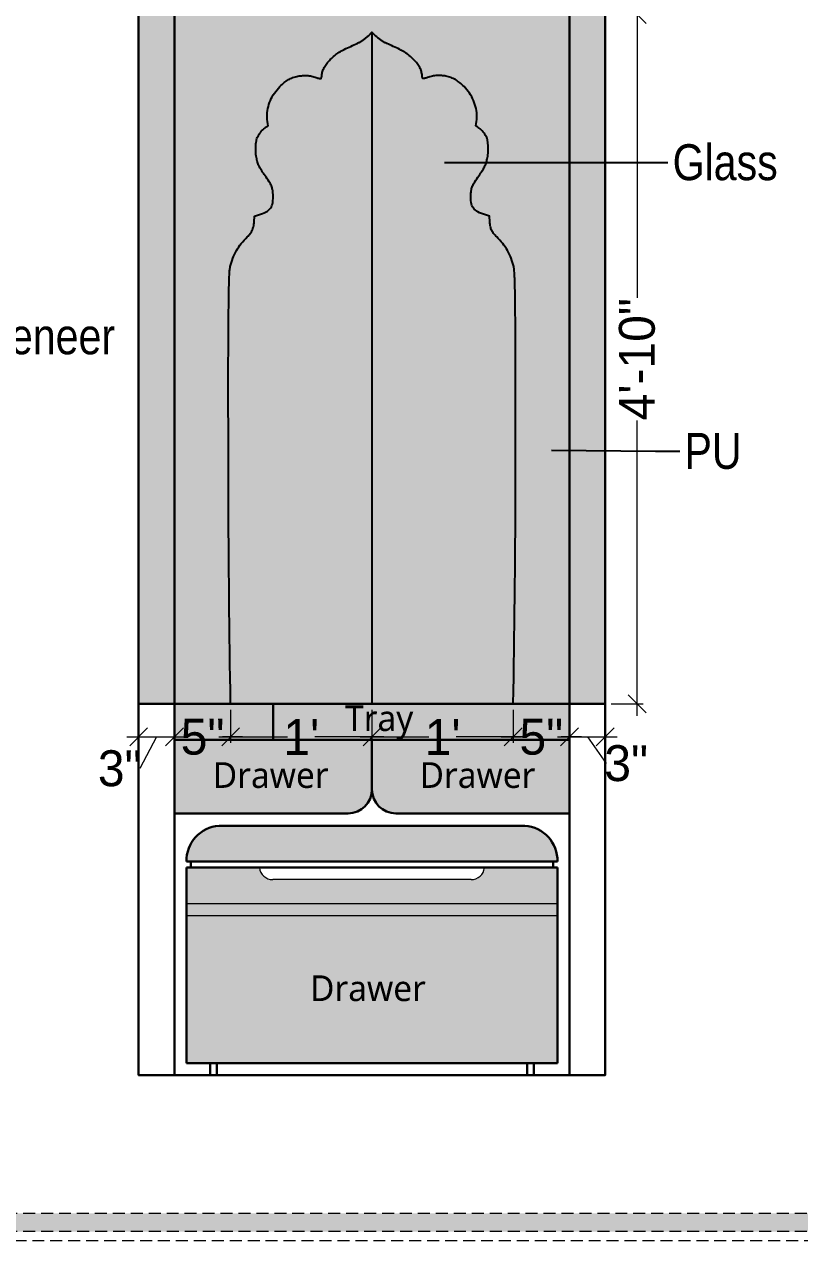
# Model space of a CAD drawing. Header units: millimetres. Extents: x 56222 to 3066687, y -650199 to -121287.
# Drawn here: x 141907.4 to 141972.2, y -185360.4 to -185258.8 of the extents above; entities that cross this region are included whole.
import ezdxf
from ezdxf import colors
from ezdxf.entities.mleader import LeaderData, LeaderLine
from ezdxf.math import Vec2, Vec3

# ---------------------------------------------------------------- set-up
doc = ezdxf.new("R2010")
doc.units = ezdxf.units.MM
doc.header["$MEASUREMENT"] = 0
doc.header["$PDMODE"] = 35
doc.linetypes.add('DASHED', pattern=[0.75, 0.5, -0.25])
doc.linetypes.add('DASHEDX2', pattern=[1.5, 1, -0.5])
doc.layers.get('Defpoints').update_dxf_attribs({"color": 220})
for name, color, linetype, lineweight in [('$TD_AUDIT_GENERATED_(A0BDF17)', 32, 'Continuous', 30), ('Dimension', 10, 'DASHEDX2', 20), ('FURNITURE', 32, 'Continuous', 9), ('furniture dimensions', 1, 'DASHED', 0), ('Text', 7, 'Continuous', 15), ('wall', 7, 'Continuous', 30)]:
    doc.layers.add(name, color=color, linetype=linetype, lineweight=lineweight)
doc.layers.add('AR HATCH-7', color=7, linetype='Continuous')
doc.styles.add('century g', font='GOTHIC.TTF')
doc.styles.get("Standard").update_dxf_attribs({"font": 'arial.ttf', "height": 6})
doc.styles.add('style4', font='ARIALN.TTF')
doc.dimstyles.new('Archana', dxfattribs={"dimtxt": 2, "dimasz": 0.75, "dimexe": 0.5, "dimexo": 0.5, "dimgap": 0, "dimtad": 0, "dimzin": 0, "dimdsep": 46, "dimlunit": 4, "dimtxsty": 'century g', "dimblk": 'OBLIQUE', "dimcen": 0, "dimdle": 1, "dimclrd": 256, "dimclre": 256, "dimclrt": 256, "dimadec": 0, "dimazin": 0, "dimtfac": 1, "dimtofl": 0, "dimtmove": 1, "dimatfit": 3, "dimfxl": 1, "dimfxlon": 1, "dimtolj": 1, "dimtzin": 0, "dimlwd": -1, "dimlwe": -1, "dimarcsym": 0})

# ---------------------------------------------------------------- blocks, each defined once
blk = doc.blocks.new('_Oblique')
at = {"layer": 'wall', "color": 0, "lineweight": -2}
blk.add_line((-0.5, -0.5), (0.5, 0.5), dxfattribs=at)
blk = doc.blocks.new('*D534')
at = {"layer": 'Defpoints', "color": 0, "linetype": 'Continuous', "lineweight": 30, "transparency": 16777216}
for p in [(141955.9268064746, -185257.9961323263), (141958.5854674953, -185257.9961323263), (141955.9268064746, -185315.5925046367)]:
    blk.add_point(p, dxfattribs=at)
at = {"layer": 'furniture dimensions', "color": 5, "linetype": 'Continuous', "transparency": 16777216}
for p, q in [((141958.5854674953, -185256.9961323263), (141958.5854674953, -185281.6722926487)), ((141956.4268064746, -185257.9961323263), (141959.0854674953, -185257.9961323263)), ((141958.5854674953, -185316.5925046367), (141958.5854674953, -185291.9163443143))]:
    blk.add_line(p, q, dxfattribs=at)
at = {"layer": 'furniture dimensions', "color": 5, "linetype": 'ByBlock', "transparency": 16777216}
blk.add_line((141956.4268064746, -185315.5925046367), (141959.0854674953, -185315.5925046367), dxfattribs=at)
at = {"layer": 'furniture dimensions', "color": 5, "linetype": 'Continuous', "transparency": 16777216, "xscale": 1.5, "yscale": 1.5, "zscale": 1.5}
for p, rotation in [((141958.5854674953, -185257.9961323263), 90), ((141958.5854674953, -185315.5925046367), 270)]:
    blk.add_blockref('_Oblique', p, dxfattribs=dict(at, rotation=rotation))
at = {"layer": 'furniture dimensions', "linetype": 'Continuous', "lineweight": 0, "transparency": 16777216, "insert": (141958.5854674953, -185286.7943184815), "char_height": 3, "attachment_point": 5, "rotation": 90, "style": 'century g'}
blk.add_mtext('\\A1;4\'-10"', dxfattribs=at)
blk = doc.blocks.new('*D535')
at = {"layer": 'Defpoints', "color": 0, "linetype": 'Continuous', "lineweight": 30, "transparency": 16777216}
for p in [(141916.9255403842, -185315.5925046366), (141919.9255403842, -185315.5925046366), (141919.9255403842, -185318.3543607348)]:
    blk.add_point(p, dxfattribs=at)
at = {"layer": 'furniture dimensions', "color": 5, "linetype": 'ByBlock', "transparency": 16777216}
blk.add_line((141916.9255403842, -185316.0925046366), (141916.9255403842, -185318.8543607348), dxfattribs=at)
at = {"layer": 'furniture dimensions', "color": 5, "linetype": 'Continuous', "transparency": 16777216}
for p, q in [((141919.9255403842, -185316.0925046366), (141919.9255403842, -185318.8543607348)), ((141915.9255403842, -185318.3543607348), (141920.9255403842, -185318.3543607348)), ((141918.4255403842, -185318.3543607348), (141917.0228194714, -185320.9896501465))]:
    blk.add_line(p, q, dxfattribs=at)
at = {"layer": 'furniture dimensions', "color": 5, "linetype": 'Continuous', "transparency": 16777216, "xscale": 1.5, "yscale": 1.5, "zscale": 1.5, "rotation": 180}
blk.add_blockref('_Oblique', (141916.9255403842, -185318.3543607348), dxfattribs=at)
at = {"layer": 'furniture dimensions', "color": 5, "linetype": 'Continuous', "transparency": 16777216, "xscale": 1.5, "yscale": 1.5, "zscale": 1.5}
blk.add_blockref('_Oblique', (141919.9255403842, -185318.3543607348), dxfattribs=at)
at = {"layer": 'furniture dimensions', "linetype": 'Continuous', "lineweight": 0, "transparency": 16777216, "insert": (141915.3423300084, -185320.9896501465), "char_height": 3, "attachment_point": 5, "style": 'century g'}
blk.add_mtext('\\A1;3"', dxfattribs=at)
blk = doc.blocks.new('*D536')
at = {"layer": 'Defpoints', "color": 0, "linetype": 'Continuous', "lineweight": 30, "transparency": 16777216}
for p in [(141919.9255403842, -185315.5925046366), (141924.6139403604, -185315.5925046366), (141924.6139403604, -185318.3543607348)]:
    blk.add_point(p, dxfattribs=at)
at = {"layer": 'furniture dimensions', "color": 5, "linetype": 'ByBlock', "transparency": 16777216}
blk.add_line((141919.9255403842, -185316.0925046366), (141919.9255403842, -185318.8543607348), dxfattribs=at)
at = {"layer": 'furniture dimensions', "color": 5, "linetype": 'Continuous', "transparency": 16777216}
for p, q in [((141924.6139403604, -185316.0925046366), (141924.6139403604, -185318.8543607348)), ((141918.9255403842, -185318.3543607348), (141920.6004677686, -185318.3543607348)), ((141925.6139403604, -185318.3543607348), (141923.939012976, -185318.3543607348))]:
    blk.add_line(p, q, dxfattribs=at)
at = {"layer": 'furniture dimensions', "color": 5, "linetype": 'Continuous', "transparency": 16777216, "xscale": 1.5, "yscale": 1.5, "zscale": 1.5, "rotation": 180}
blk.add_blockref('_Oblique', (141919.9255403842, -185318.3543607348), dxfattribs=at)
at = {"layer": 'furniture dimensions', "color": 5, "linetype": 'Continuous', "transparency": 16777216, "xscale": 1.5, "yscale": 1.5, "zscale": 1.5}
blk.add_blockref('_Oblique', (141924.6139403604, -185318.3543607348), dxfattribs=at)
at = {"layer": 'furniture dimensions', "linetype": 'Continuous', "lineweight": 0, "transparency": 16777216, "insert": (141922.2697403723, -185318.3543607348), "char_height": 3, "attachment_point": 5, "style": 'century g'}
blk.add_mtext('\\A1;5"', dxfattribs=at)
blk = doc.blocks.new('*D537')
at = {"layer": 'Defpoints', "color": 0, "linetype": 'Continuous', "lineweight": 30, "transparency": 16777216}
for p in [(141924.6139403604, -185315.5925046366), (141936.4261734294, -185315.5925046366), (141936.4261734294, -185318.3543607348)]:
    blk.add_point(p, dxfattribs=at)
at = {"layer": 'furniture dimensions', "color": 5, "linetype": 'ByBlock', "transparency": 16777216}
blk.add_line((141924.6139403604, -185316.0925046366), (141924.6139403604, -185318.8543607348), dxfattribs=at)
at = {"layer": 'furniture dimensions', "color": 5, "linetype": 'Continuous', "transparency": 16777216}
for p, q in [((141936.4261734294, -185316.0925046366), (141936.4261734294, -185318.8543607348)), ((141923.6139403604, -185318.3543607348), (141929.3769569629, -185318.3543607348)), ((141937.4261734294, -185318.3543607348), (141931.6631568269, -185318.3543607348))]:
    blk.add_line(p, q, dxfattribs=at)
at = {"layer": 'furniture dimensions', "color": 5, "linetype": 'Continuous', "transparency": 16777216, "xscale": 1.5, "yscale": 1.5, "zscale": 1.5, "rotation": 180}
blk.add_blockref('_Oblique', (141924.6139403604, -185318.3543607348), dxfattribs=at)
at = {"layer": 'furniture dimensions', "color": 5, "linetype": 'Continuous', "transparency": 16777216, "xscale": 1.5, "yscale": 1.5, "zscale": 1.5}
blk.add_blockref('_Oblique', (141936.4261734294, -185318.3543607348), dxfattribs=at)
at = {"layer": 'furniture dimensions', "linetype": 'Continuous', "lineweight": 0, "transparency": 16777216, "insert": (141930.5200568949, -185318.3543607348), "char_height": 3, "attachment_point": 5, "style": 'century g'}
blk.add_mtext("\\A1;1'", dxfattribs=at)
blk = doc.blocks.new('*D538')
at = {"layer": 'Defpoints', "color": 0, "linetype": 'Continuous', "lineweight": 30, "transparency": 16777216}
for p in [(141936.4261734294, -185315.5925046366), (141948.2384064983, -185315.5925046366), (141948.2384064983, -185318.3543607348)]:
    blk.add_point(p, dxfattribs=at)
at = {"layer": 'furniture dimensions', "color": 5, "linetype": 'ByBlock', "transparency": 16777216}
blk.add_line((141936.4261734294, -185316.0925046366), (141936.4261734294, -185318.8543607348), dxfattribs=at)
at = {"layer": 'furniture dimensions', "color": 5, "linetype": 'Continuous', "transparency": 16777216}
for p, q in [((141948.2384064983, -185316.0925046366), (141948.2384064983, -185318.8543607348)), ((141935.4261734294, -185318.3543607348), (141941.1891900318, -185318.3543607348)), ((141949.2384064983, -185318.3543607348), (141943.4753898958, -185318.3543607348))]:
    blk.add_line(p, q, dxfattribs=at)
at = {"layer": 'furniture dimensions', "color": 5, "linetype": 'Continuous', "transparency": 16777216, "xscale": 1.5, "yscale": 1.5, "zscale": 1.5, "rotation": 180}
blk.add_blockref('_Oblique', (141936.4261734294, -185318.3543607348), dxfattribs=at)
at = {"layer": 'furniture dimensions', "color": 5, "linetype": 'Continuous', "transparency": 16777216, "xscale": 1.5, "yscale": 1.5, "zscale": 1.5}
blk.add_blockref('_Oblique', (141948.2384064983, -185318.3543607348), dxfattribs=at)
at = {"layer": 'furniture dimensions', "linetype": 'Continuous', "lineweight": 0, "transparency": 16777216, "insert": (141942.3322899638, -185318.3543607348), "char_height": 3, "attachment_point": 5, "style": 'century g'}
blk.add_mtext("\\A1;1'", dxfattribs=at)
blk = doc.blocks.new('*D539')
at = {"layer": 'Defpoints', "color": 0, "linetype": 'Continuous', "lineweight": 30, "transparency": 16777216}
for p in [(141948.2384064983, -185315.5925046366), (141952.9268064745, -185315.5925046366), (141952.9268064745, -185318.3543607348)]:
    blk.add_point(p, dxfattribs=at)
at = {"layer": 'furniture dimensions', "color": 5, "linetype": 'ByBlock', "transparency": 16777216}
blk.add_line((141948.2384064983, -185316.0925046366), (141948.2384064983, -185318.8543607348), dxfattribs=at)
at = {"layer": 'furniture dimensions', "color": 5, "linetype": 'Continuous', "transparency": 16777216}
for p, q in [((141952.9268064745, -185316.0925046366), (141952.9268064745, -185318.8543607348)), ((141947.2384064983, -185318.3543607348), (141948.9133338827, -185318.3543607348)), ((141953.9268064745, -185318.3543607348), (141952.2518790901, -185318.3543607348))]:
    blk.add_line(p, q, dxfattribs=at)
at = {"layer": 'furniture dimensions', "color": 5, "linetype": 'Continuous', "transparency": 16777216, "xscale": 1.5, "yscale": 1.5, "zscale": 1.5, "rotation": 180}
blk.add_blockref('_Oblique', (141948.2384064983, -185318.3543607348), dxfattribs=at)
at = {"layer": 'furniture dimensions', "color": 5, "linetype": 'Continuous', "transparency": 16777216, "xscale": 1.5, "yscale": 1.5, "zscale": 1.5}
blk.add_blockref('_Oblique', (141952.9268064745, -185318.3543607348), dxfattribs=at)
at = {"layer": 'furniture dimensions', "linetype": 'Continuous', "lineweight": 0, "transparency": 16777216, "insert": (141950.5826064864, -185318.3543607348), "char_height": 3, "attachment_point": 5, "style": 'century g'}
blk.add_mtext('\\A1;5"', dxfattribs=at)
blk = doc.blocks.new('*D540')
at = {"layer": 'Defpoints', "color": 0, "linetype": 'Continuous', "lineweight": 30, "transparency": 16777216}
for p in [(141952.9268064745, -185315.5925046366), (141955.9268064745, -185315.5925046366), (141955.9268064745, -185318.3543607348)]:
    blk.add_point(p, dxfattribs=at)
at = {"layer": 'furniture dimensions', "color": 5, "linetype": 'ByBlock', "transparency": 16777216}
blk.add_line((141952.9268064745, -185316.0925046366), (141952.9268064745, -185318.8543607348), dxfattribs=at)
at = {"layer": 'furniture dimensions', "color": 5, "linetype": 'Continuous', "transparency": 16777216}
for p, q in [((141955.9268064745, -185316.0925046366), (141955.9268064745, -185318.8543607348)), ((141951.9268064745, -185318.3543607348), (141956.9268064745, -185318.3543607348)), ((141954.4268064745, -185318.3543607348), (141955.9947194589, -185320.5622425253))]:
    blk.add_line(p, q, dxfattribs=at)
at = {"layer": 'furniture dimensions', "color": 5, "linetype": 'Continuous', "transparency": 16777216, "xscale": 1.5, "yscale": 1.5, "zscale": 1.5, "rotation": 180}
blk.add_blockref('_Oblique', (141952.9268064745, -185318.3543607348), dxfattribs=at)
at = {"layer": 'furniture dimensions', "color": 5, "linetype": 'Continuous', "transparency": 16777216, "xscale": 1.5, "yscale": 1.5, "zscale": 1.5}
blk.add_blockref('_Oblique', (141955.9268064745, -185318.3543607348), dxfattribs=at)
at = {"layer": 'furniture dimensions', "linetype": 'Continuous', "lineweight": 0, "transparency": 16777216, "insert": (141957.6752089218, -185320.5622425253), "char_height": 3, "attachment_point": 5, "style": 'century g'}
blk.add_mtext('\\A1;3"', dxfattribs=at)

msp = doc.modelspace()

# ---------------------------------------------------------------- hatches: boundary and pattern name
at = {"layer": 'AR HATCH-7', "lineweight": 30, "true_color": 0x9c5642, "transparency": 33554615}
h = msp.add_hatch(color=25, dxfattribs=at)
h.dxf.hatch_style = 1
h.paths.add_polyline_path([(141955.9268064745, -185257.9961323262), (141952.9268064745, -185257.9961323262), (141952.9268064745, -185315.5925046366), (141955.9268064745, -185315.5925046366)])
h.paths.add_polyline_path([(141919.9255403842, -185257.9961323262), (141916.9255403842, -185257.9961323262), (141916.9255403842, -185315.5925046366), (141919.9255403842, -185315.5925046366)])
h = msp.add_hatch(color=25, dxfattribs=at)
h.dxf.hatch_style = 1
h.paths.add_polyline_path([(141952.9268064745, -185257.9961323262), (141919.9255403842, -185257.9961323262), (141919.9255403842, -185315.5925046366), (141924.6139403604, -185315.5925046366, -0.003605182702401858), (141924.4254851955, -185297.8474860904, -0.0003109933611766366), (141924.4190444912, -185287.4399823658, -0.002882391535179963), (141924.4450517292, -185282.931072528, -0.0009681271594834644), (141924.4699048726, -185281.0858522487, -0.004988359347648108), (141924.4959213203, -185280.0610362394, -0.008012712166557802), (141924.529218252, -185279.413588591, -0.03901827931900765), (141924.5824022861, -185279.0504046364, -0.03651016167842373), (141924.7923347282, -185278.36296901, -0.03782290146176009), (141925.0981742958, -185277.7216442674, -0.03732100174968171), (141925.5013153892, -185277.1262669807, -0.03371488216154914), (141926.001391536, -185276.5755181077, 0.03398982861311859), (141926.2579310955, -185276.2926713818, 0.05937585045822663), (141926.423124264, -185276.0232939919, 0.05807139961115856), (141926.5226187877, -185275.7184444411, 0.03106902398606629), (141926.5769302367, -185275.3254879359), (141926.6135365519, -185274.8397765323), (141926.9498352581, -185274.7395201403, 0.04745201783303503), (141927.5799818536, -185274.4844925984, 0.1192595654753872), (141927.9510703174, -185274.1611230307, 0.1202882427217571), (141928.131457109, -185273.7057695456, 0.0487159283730698), (141928.1586050872, -185273.0341414772, 0.0292081626858025), (141928.1108572066, -185272.6220593442, 0.05644521272184241), (141928.0171765114, -185272.304102329, 0.04412757682336173), (141927.8389372386, -185271.9679123276, 0.01194201761291172), (141927.4985490771, -185271.4699147503, -0.01165798497333648), (141927.2095991578, -185271.0476877686, -0.02862562629829856), (141927.02294184, -185270.7213759716, -0.03401351935120748), (141926.8940187464, -185270.4115813069, -0.0241471877030768), (141926.7906841395, -185270.0495963221, -0.040185540272515), (141926.7193834486, -185269.5760912802, -0.0288107866116733), (141926.7132140718, -185269.0407768608, -0.0291622111360468), (141926.7655091755, -185268.5416317116, -0.07251415826512586), (141926.8763564765, -185268.1925520902, -0.06262053331232), (141927.1263899003, -185267.8086828066, -0.05588737708257042), (141927.4725205221, -185267.4818461606, -0.03563514090871195), (141927.751693532, -185267.3013895662, -0.1104331884284034), (141927.7297187288, -185265.8393519614, -0.04945128467960831), (141927.9372866364, -185265.1771891908, -0.04868223764932544), (141928.2747323764, -185264.5593193282, -0.04663317698563652), (141928.7295811394, -185264.0086195277, -0.02564672404989927), (141929.0987469598, -185263.6742682272, -0.04170417097595749), (141929.4472900495, -185263.4351462388, -0.04425164537240012), (141929.8151094297, -185263.2666771903, -0.03382548584372522), (141930.2414059829, -185263.1471188602, -0.03301844217496732), (141930.622227771, -185263.0935322021, -0.03583048800487122), (141930.9963933211, -185263.0927269431, -0.03479648784436407), (141931.3763900549, -185263.1459060123, -0.02800128280643378), (141931.7746957616, -185263.2538264603, 0.01017540062193412), (141931.9138797223, -185263.2969167592, 0.02710774231754161), (141932.1440745511, -185263.3495329313, 0.3751715108264962), (141932.1936760133, -185263.3199814287, 0.06476264534766761), (141932.2336629208, -185263.1128567459, -0.05600715600844221), (141932.2960833072, -185262.744350698, -0.05100934324237659), (141932.4301117474, -185262.4103613484, -0.04590988486754532), (141932.6435615912, -185262.081209046, -0.03063216394978798), (141932.9428369836, -185261.7456521418, -0.02382284917976278), (141933.3091877291, -185261.4154119694, -0.02973907217191578), (141933.6801566599, -185261.1469119831, -0.02683406488726978), (141934.1102852532, -185260.904395718, -0.01466991494378226), (141934.6606937988, -185260.6516998045, 0.01056005378056444), (141935.1835434698, -185260.4168395995, 0.02526127504931185), (141935.5579227135, -185260.2153125608, 0.03181680980652567), (141935.8536487649, -185260.0095306688, 0.03083940544790959), (141936.1243113799, -185259.7657410932), (141936.4261734294, -185259.4581066477), (141936.7280354788, -185259.7657410932, 0.03083940352772188), (141936.9986980761, -185260.0095306547, 0.03181681181488077), (141937.2944241452, -185260.2153125608, 0.0252612750447253), (141937.668803389, -185260.4168395995, 0.01056005377977532), (141938.1916530599, -185260.6516998045, -0.01466991494378227), (141938.7420616055, -185260.904395718, -0.02683406489082388), (141939.1721901989, -185261.1469119831, -0.02973907216767088), (141939.5431591297, -185261.4154119694, -0.02382284917976242), (141939.9095098751, -185261.7456521418, -0.03063216394978933), (141940.2087852675, -185262.081209046, -0.04590988486758859), (141940.4222351114, -185262.4103613484, -0.05100829460820419), (141940.5562615091, -185262.7443435873, -0.0531629350212046), (141940.6175153917, -185263.0939019932, 0.01808431220552497), (141940.6265408712, -185263.1808694664, 0.02424592008614427), (141940.6413585675, -185263.2587321508, 0.02273455972874906), (141940.6592261883, -185263.3204038855, 0.1741699073666206), (141940.6777093236, -185263.3436217703, 0.1497881929659737), (141940.7039799121, -185263.3505037507, 0.04024543086803208), (141941.0437154364, -185263.2652776565, -0.03043170960601677), (141941.4759568038, -185263.1459060123, -0.0347964878443595), (141941.8559535376, -185263.0927269431, -0.03583048800487598), (141942.2301190877, -185263.0935322021, -0.03301844217497622), (141942.6109408758, -185263.1471188602, -0.03382548584374485), (141943.037237429, -185263.2666771903, -0.04425164537242655), (141943.4050568092, -185263.4351462388, -0.04170417097594954), (141943.7535998989, -185263.6742682272, -0.02564672404991481), (141944.1227657193, -185264.0086195277, -0.04663317686987747), (141944.5776144813, -185264.5593193268, -0.04868300015854168), (141944.915064542, -185265.1771993345, -0.04945049900213672), (141945.1226281299, -185265.8393519614, -0.110433188428408), (141945.1006533267, -185267.3013895662, -0.03563514149791462), (141945.379826341, -185267.481846164, -0.05588737643733022), (141945.7259569585, -185267.8086828066, -0.06262053331232154), (141945.9759903823, -185268.1925520902, -0.07251415826512458), (141946.0868376833, -185268.5416317116, -0.02916221113046677), (141946.1391327869, -185269.0407768607, -0.02881078661684974), (141946.1329634101, -185269.5760912802, -0.04018554027253422), (141946.0616627192, -185270.0495963221, -0.02414718770307468), (141945.9583281123, -185270.4115813069, -0.03401351935118756), (141945.8294050187, -185270.7213759716, -0.02862562629828585), (141945.6427477009, -185271.0476877686, -0.01165798497333514), (141945.3537977816, -185271.4699147503, 0.01194201761291325), (141945.0134096201, -185271.9679123276, 0.04412757682344923), (141944.8351703473, -185272.304102329, 0.05644521272196985), (141944.7414896521, -185272.6220593442, 0.02920862817052882), (141944.6937413952, -185273.0341480777, 0.04871544922626894), (141944.7208897497, -185273.7057695456, 0.1202882427217774), (141944.9012765413, -185274.1611230307, 0.1192595654753244), (141945.2723650051, -185274.4844925984, 0.04745201783302747), (141945.9025116006, -185274.7395201403), (141946.2388103068, -185274.8397765323), (141946.2754166221, -185275.3254879359, 0.03106902398607196), (141946.3297280711, -185275.7184444411, 0.05807139961117938), (141946.4292225947, -185276.0232939919, 0.0593758504581361), (141946.5944157632, -185276.2926713818, 0.03398982861308417), (141946.8509553227, -185276.5755181077, -0.03371488212763864), (141947.351031469, -185277.1262669801, -0.03732099966065047), (141947.7541725426, -185277.7216442319, -0.0378229050787698), (141948.0600121403, -185278.3629690352, -0.03651016030943275), (141948.2699445726, -185279.0504046364, -0.03901827931901446), (141948.3231286067, -185279.413588591, -0.008012712166557905), (141948.3564255384, -185280.0610362394, -0.004988359347656032), (141948.3824419861, -185281.0858522487, -0.0009681271267157056), (141948.4072951288, -185282.9310724655, -0.002882391575048558), (141948.4333023675, -185287.4399823657, -0.0003109933610447301), (141948.4268616632, -185297.8474860858, -0.003605182703316953), (141948.2384064983, -185315.5925046366), (141952.9268064745, -185315.5925046366)])
at = {"layer": 'AR HATCH-7', "lineweight": 0, "true_color": 0xc7c8ca}
h = msp.add_hatch(color=9, dxfattribs=at)
h.dxf.hatch_style = 1
h.set_gradient(color1=(255, 255, 255), color2=(192, 192, 192), name='INVSPHERICAL')
h.paths.add_polyline_path([(141936.4261734294, -185259.4581066477), (141936.1243113799, -185259.7657410932, -0.03083295535615162), (141935.853708408, -185260.0094832644, -0.03182353804374176), (141935.5579227135, -185260.2153125608, -0.02526127504472749), (141935.1835434698, -185260.4168395995, -0.01056005377977538), (141934.6606937988, -185260.6516998045, 0.01466991494378139), (141934.1102852532, -185260.904395718, 0.02683746844393245), (141933.680103832, -185261.1469456251, 0.02973500490227902), (141933.3091877291, -185261.4154119694, 0.02382284917975989), (141932.9428369836, -185261.7456521418, 0.03063216394979225), (141932.6435615912, -185262.081209046, 0.04590988486758381), (141932.4301117474, -185262.4103613484, 0.05100934324246351), (141932.2960833072, -185262.744350698, 0.05816750813198693), (141932.2298618497, -185263.1267355829, -0.06686264906505529), (141932.1959965717, -185263.3117548486, -0.4189057271378939), (141932.1419889379, -185263.3497964311, -0.01799761621460038), (141931.961408674, -185263.310223931, -0.01362249854776719), (141931.7746957616, -185263.2538264603, 0.02800128280643503), (141931.3763900549, -185263.1459060123, 0.03479648784437862), (141930.9963933211, -185263.0927269431, 0.03583048800486516), (141930.622227771, -185263.0935322021, 0.03301844217497384), (141930.2414059829, -185263.1471188602, 0.03382548584373973), (141929.8151094297, -185263.2666771903, 0.04425164537243156), (141929.4472900495, -185263.4351462388, 0.04170417097594562), (141929.0987469598, -185263.6742682272, 0.02564672404991443), (141928.7295811394, -185264.0086195277, 0.04664201634963313), (141928.2746562501, -185264.5594312859, 0.04867287565525558), (141927.9372866364, -185265.1771891908, 0.04945128467962515), (141927.7297187288, -185265.8393519614, 0.1104331884284155), (141927.751693532, -185267.3013895662, 0.03564002438668185), (141927.4724841215, -185267.4818735514, 0.05588202907166696), (141927.1263899003, -185267.8086828066, 0.06262053331232374), (141926.8763564765, -185268.1925520902, 0.07251415826512413), (141926.7655091755, -185268.5416317116, 0.02915696565984129), (141926.7132182311, -185269.0406866829, 0.02881564485589708), (141926.7193834486, -185269.5760912802, 0.0401855402725351), (141926.7906841395, -185270.0495963221, 0.02414718770307646), (141926.8940187464, -185270.4115813069, 0.03401351935118417), (141927.02294184, -185270.7213759716, 0.02862562629828643), (141927.2095991578, -185271.0476877686, 0.01165798497333512), (141927.4985490771, -185271.4699147503, -0.01194201761291315), (141927.8389372386, -185271.9679123276, -0.04412757682345052), (141928.0171765114, -185272.304102329, -0.05644521272196948), (141928.1108572066, -185272.6220593442, -0.02920816268579779), (141928.1586050872, -185273.0341414772, -0.04871592837307222), (141928.131457109, -185273.7057695456, -0.1202882427217768), (141927.9510703174, -185274.1611230307, -0.1192595654753244), (141927.5799818536, -185274.4844925984, -0.04745201783302724), (141926.9498352581, -185274.7395201403), (141926.6135365519, -185274.8397765323), (141926.5769302367, -185275.3254879359, -0.03106902398607126), (141926.5226187877, -185275.7184444411, -0.05807139961117994), (141926.423124264, -185276.0232939919, -0.05937585045813605), (141926.2579310955, -185276.2926713818, -0.03398982861308374), (141926.001391536, -185276.5755181077, 0.0337208654285923), (141925.5012334283, -185277.1263704766, 0.03732162104224841), (141925.0981026971, -185277.7217691486, 0.03781133543087175), (141924.7923612006, -185278.3629006335, 0.03651388606831654), (141924.5824022861, -185279.0504046364, 0.03901827931901485), (141924.529218252, -185279.413588591, 0.008012712166557816), (141924.4959213203, -185280.0610362394, 0.004988359347655984), (141924.4699048726, -185281.0858522487, 0.0009699733201418088), (141924.445011162, -185282.9345913381, 0.002880141968335941), (141924.4190444912, -185287.4399823657, 0.0003109933609948478), (141924.4254851955, -185297.8474860842, 0.003605182703655364), (141924.6139403604, -185315.5925046366), (141936.4261734294, -185315.5925046366)])
h = msp.add_hatch(color=9, dxfattribs=at)
h.dxf.hatch_style = 1
h.set_gradient(color1=(255, 255, 255), color2=(192, 192, 192), name='INVSPHERICAL')
h.paths.add_polyline_path([(141936.4261734294, -185259.4581066477), (141936.7280354788, -185259.7657410932, 0.03083295535615162), (141936.9986384507, -185260.0094832644, 0.03182353804374176), (141937.2944241452, -185260.2153125608, 0.02526127504472749), (141937.668803389, -185260.4168395995, 0.01056005377977538), (141938.1916530599, -185260.6516998045, -0.01466991494378139), (141938.7420616055, -185260.904395718, -0.02683746844393245), (141939.1722430267, -185261.1469456251, -0.02973500490227902), (141939.5431591297, -185261.4154119694, -0.02382284917975989), (141939.9095098751, -185261.7456521418, -0.03063216394979225), (141940.2087852675, -185262.081209046, -0.04590988486758381), (141940.4222351114, -185262.4103613484, -0.05100934324246351), (141940.5562635515, -185262.744350698, -0.05816750813198693), (141940.622485009, -185263.1267355829, 0.06686264906505529), (141940.656350287, -185263.3117548486, 0.4189057271378939), (141940.7103579208, -185263.3497964311, 0.01799761621460038), (141940.8909381847, -185263.310223931, 0.01362249854776719), (141941.0776510971, -185263.2538264603, -0.02800128280643503), (141941.4759568038, -185263.1459060123, -0.03479648784437862), (141941.8559535376, -185263.0927269431, -0.03583048800486516), (141942.2301190877, -185263.0935322021, -0.03301844217497384), (141942.6109408758, -185263.1471188602, -0.03382548584373973), (141943.037237429, -185263.2666771903, -0.04425164537243156), (141943.4050568092, -185263.4351462388, -0.04170417097594562), (141943.7535998989, -185263.6742682272, -0.02564672404991443), (141944.1227657193, -185264.0086195277, -0.04664201634963313), (141944.5776906086, -185264.5594312859, -0.04867287565525558), (141944.9150602223, -185265.1771891908, -0.04945128467962515), (141945.1226281299, -185265.8393519614, -0.1104331884284155), (141945.1006533267, -185267.3013895662, -0.03564002438668185), (141945.3798627372, -185267.4818735514, -0.05588202907166696), (141945.7259569585, -185267.8086828066, -0.06262053331232374), (141945.9759903823, -185268.1925520902, -0.07251415826512413), (141946.0868376833, -185268.5416317116, -0.02915696565984129), (141946.1391286276, -185269.0406866829, -0.02881564485589708), (141946.1329634101, -185269.5760912802, -0.0401855402725351), (141946.0616627192, -185270.0495963221, -0.02414718770307646), (141945.9583281123, -185270.4115813069, -0.03401351935118417), (141945.8294050187, -185270.7213759716, -0.02862562629828643), (141945.6427477009, -185271.0476877686, -0.01165798497333512), (141945.3537977816, -185271.4699147503, 0.01194201761291315), (141945.0134096201, -185271.9679123276, 0.04412757682345052), (141944.8351703473, -185272.304102329, 0.05644521272196948), (141944.7414896521, -185272.6220593442, 0.02920816268579779), (141944.6937417715, -185273.0341414772, 0.04871592837307222), (141944.7208897497, -185273.7057695456, 0.1202882427217768), (141944.9012765413, -185274.1611230307, 0.1192595654753244), (141945.2723650051, -185274.4844925984, 0.04745201783302724), (141945.9025116006, -185274.7395201403), (141946.2388103068, -185274.8397765323), (141946.2754166221, -185275.3254879359, 0.03106902398607126), (141946.3297280711, -185275.7184444411, 0.05807139961117994), (141946.4292225947, -185276.0232939919, 0.05937585045813605), (141946.5944157632, -185276.2926713818, 0.03398982861308374), (141946.8509553227, -185276.5755181077, -0.0337208654285923), (141947.3511134305, -185277.1263704766, -0.03732162104224841), (141947.7542441616, -185277.7217691486, -0.03781133543087175), (141948.0599856582, -185278.3629006335, -0.03651388606831654), (141948.2699445726, -185279.0504046364, -0.03901827931901485), (141948.3231286067, -185279.413588591, -0.008012712166557816), (141948.3564255384, -185280.0610362394, -0.004988359347655984), (141948.3824419861, -185281.0858522487, -0.0009699733201418088), (141948.4073356967, -185282.9345913381, -0.002880141968335941), (141948.4333023675, -185287.4399823657, -0.0003109933609948478), (141948.4268616632, -185297.8474860842, -0.003605182703655364), (141948.2384064983, -185315.5925046366), (141936.4261734294, -185315.5925046366)])
at = {"layer": 'Dimension', "true_color": 0xd39e00}
h = msp.add_hatch(color=42, dxfattribs=at)
h.paths.add_polyline_path([(141794.4814711701, -185207.786185727), (141794.4814711701, -185359.6834844598), (142010.2828802135, -185359.6834844598), (142010.2828802135, -185207.786185727)])
h.paths.add_polyline_path([(141795.9960076673, -185209.3007222241), (142008.7683437163, -185209.3007222241), (142008.7683437163, -185358.1689479626), (141795.9960076673, -185358.1689479626)], flags=16)
at = {"layer": 'FURNITURE', "lineweight": 30, "true_color": 0xe7e9e7, "transparency": 33554687}
h = msp.add_hatch(color=254, dxfattribs=at)
h.dxf.hatch_style = 1
h.paths.add_polyline_path([(141928.1758569068, -185315.5925046367), (141919.9255403842, -185315.5925046367), (141919.9255403842, -185318.5925046367), (141928.1758569068, -185318.5925046367)])
h.paths.add_polyline_path([(141952.9268064745, -185315.5925046367), (141944.6764899519, -185315.5925046367), (141944.6764899519, -185318.5925046367), (141952.9268064745, -185318.5925046367)])
h = msp.add_hatch(color=254, dxfattribs=at)
h.dxf.hatch_style = 1
h.paths.add_polyline_path([(141944.6764899519, -185315.5925046367), (141928.1758569068, -185315.5925046367), (141928.1758569068, -185318.5925046367), (141936.4261734294, -185318.5925046367), (141944.6764899519, -185318.5925046367)])
at = {"layer": 'FURNITURE', "lineweight": 30, "true_color": 0xf1e8df, "transparency": 33554687}
h = msp.add_hatch(color=254, dxfattribs=at)
h.dxf.hatch_style = 1
h.paths.add_polyline_path([(141952.9268064745, -185318.5925046367), (141936.4261734294, -185318.5925046367), (141936.4261734294, -185322.7395349603, 0.4142135623730949), (141938.4261734294, -185324.7395349603), (141952.9268064745, -185324.7395349603)])
h.paths.add_polyline_path([(141936.4261734294, -185318.5925046367), (141919.9255403842, -185318.5925046367), (141919.9255403842, -185324.7395349603), (141934.4261734294, -185324.7395349603, 0.4142135623730951), (141936.4261734294, -185322.7395349603)])
h = msp.add_hatch(color=254, dxfattribs=at)
h.dxf.hatch_style = 1
h.paths.add_polyline_path([(141949.2006911678, -185325.7720548527), (141923.6498527504, -185325.7720548527, 0.4044422341020032), (141920.9237374433, -185328.7720548527), (141921.2852832165, -185328.7720548527), (141951.9268064745, -185328.7720548527, 0.4044422340623723)])
at = {"layer": 'FURNITURE', "lineweight": 30, "true_color": 0xc8a668, "transparency": 33554559}
h = msp.add_hatch(color=43, dxfattribs=at)
h.dxf.hatch_style = 1
h.paths.add_polyline_path([(141951.9268064745, -185332.2720548527), (141920.9237374432, -185332.2720548527), (141920.9237374432, -185345.6006222925), (141951.9268064745, -185345.6006222925)])
edge = h.paths.add_edge_path()
edge.add_line((141951.9268064745, -185329.2720548527), (141951.5652607013, -185329.2720548527))
edge.add_line((141951.5652607013, -185329.2720548527), (141945.8259922743, -185329.2720548527))
edge.add_arc((141944.7121708931, -185329.151755818), 1.120299034649114, 270, 353.8356259225675, ccw=False)
edge.add_line((141944.7121708931, -185330.2720548527), (141928.1383730239, -185330.2720548527))
edge.add_arc((141928.1383730239, -185329.151755818), 1.12029903466464, 186.1643740774325, 270, ccw=False)
edge.add_line((141927.0245516427, -185329.2720548527), (141920.9237374432, -185329.2720548527))
edge.add_line((141920.9237374432, -185329.2720548527), (141920.9237374432, -185332.2720548527))
edge.add_line((141920.9237374432, -185332.2720548527), (141951.9268064745, -185332.2720548527))
edge.add_line((141951.9268064745, -185332.2720548527), (141951.9268064745, -185329.2720548527))
h.paths.add_polyline_path([(141930.6267227535, -185341.6778678082), (141941.2896193769, -185341.6778678082)], flags=16)

# ---------------------------------------------------------------- linework, layer by layer
at = {"layer": '$TD_AUDIT_GENERATED_(A0BDF17)', "linetype": 'Continuous', "lineweight": 25, "ltscale": 2}
msp.add_line((141936.4261734294, -185259.4581066477, 0.258643158410972), (141936.4261734294, -185315.5925046366, 0.258643158410972), dxfattribs=at)
at = {"layer": '$TD_AUDIT_GENERATED_(A0BDF17)', "linetype": 'Continuous', "lineweight": 25, "ltscale": 2, "elevation": 0.258643158410972}
for points in [[(141924.6139403604, -185315.5925046366, -0.003605182703513983), (141924.4254851955, -185297.8474860849, -0.0003109999999997141), (141924.4190444919, -185287.4397601897, -0.002879999999999886), (141924.445011163, -185282.9345912461, -0.0009699999999998756), (141924.4699056574, -185281.0858013072, -0.004987999999999881), (141924.4959205108, -185280.0610591263, -0.008012999999999703), (141924.529218278, -185279.4135882046, -0.03901800000022452), (141924.5824017898, -185279.050406821, -0.03651399999994428), (141924.7923612015, -185278.3629006311, -0.03781899999986855), (141925.0981743128, -185277.7216442377, -0.03732099999997766), (141925.5013153896, -185277.1262669802, -0.03371499999994736), (141926.0013934099, -185276.5755163044, 0.03398999999980177), (141926.2579339015, -185276.2926678305, 0.05937499999934032), (141926.423124264, -185276.0232939919, 0.05807099999976275), (141926.5226183504, -185275.718446604, 0.0310690000000239), (141926.5769300478, -185275.3254904418), (141926.6135365519, -185274.8397765323), (141926.9498337843, -185274.7395205797, 0.04745200000007785), (141927.5799802624, -185274.4844934256, 0.1192599999998658), (141927.9510703174, -185274.1611230307, 0.1202879999996264), (141928.1314569733, -185273.7057705245, 0.048716000000029), (141928.1586050872, -185273.0341414772, 0.02920800000008262), (141928.110857606, -185272.62206162, 0.05644699999977638), (141928.0171733293, -185272.3040947879, 0.04412700000026965), (141927.8389354904, -185271.9679096341, 0.01194199999999884), (141927.4985477217, -185271.4699128656, -0.01165799999998162), (141927.2095975321, -185271.04768527, -0.0286259999999982), (141927.0229383213, -185270.7213689114, -0.03401299999998864), (141926.89401786, -185270.4115786879, -0.02414700000003416), (141926.7906841762, -185270.0495964791, -0.0401850000000256), (141926.7193839044, -185269.5760978635, -0.0288159999999871), (141926.7132182311, -185269.0406866827, -0.02915700000005968), (141926.7655092712, -185268.5416311283, -0.07251399999941636), (141926.8763563854, -185268.1925522775, -0.06262100000039957), (141927.1263919715, -185267.8086803595, -0.05588700000023535), (141927.4725205172, -185267.4818461643, -0.03563514156147423), (141927.751693532, -185267.3013895662, -0.110433717281421), (141927.7297201539, -185265.8393451056, -0.04944999999988996), (141927.9372823167, -185265.1771993345, -0.04868299999998207), (141928.2747323762, -185264.5593193287, -0.04663399999997008), (141928.7295900362, -185264.0086105982, -0.02564600000006296), (141929.0987458317, -185263.6742691482, -0.04170499999975964), (141929.4472960845, -185263.4351427998, -0.04425000000012213), (141929.8151017996, -185263.2666798985, -0.03382599999996892), (141930.2414046451, -185263.1471191395, -0.03301799999985596), (141930.622221272, -185263.0935326825, -0.03583199999989187), (141930.9964025713, -185263.0927275869, -0.03479600000012441), (141931.3763938636, -185263.1459068186, -0.02800099999992953), (141931.7746955009, -185263.2538263737, 0.01017499999998859), (141931.913873945, -185263.2969150986, 0.01475799999999944), (141932.0384847877, -185263.3287829301, 0.01028000000007808), (141932.1419889436, -185263.3497964321, 0.1854100000284997), (141932.1746375351, -185263.3436217703, 0.1741700000691482), (141932.1931206755, -185263.3204038705, 0.02273600000017431), (141932.2109892481, -185263.258728181, 0.02424499999973371), (141932.2258061372, -185263.1808684012, 0.01808399999983501), (141932.2348314379, -185263.093902426, -0.05316299999987473), (141932.2960853496, -185262.7443435873, -0.05100700000046307), (141932.4301075009, -185262.4103694349, -0.04591100000027993), (141932.6435618358, -185262.0812087354, -0.03063200000003631), (141932.9428355555, -185261.7456535581, -0.02382299999990704), (141933.309188589, -185261.4154112655, -0.02973900000006079), (141933.6801566599, -185261.1469119831, -0.02683399999995918), (141934.1102841831, -185260.9043962478, -0.01467000000002284), (141934.6606959323, -185260.6516988997, 0.01056000000003233), (141935.1835429263, -185260.4168398575, 0.02526099999996862), (141935.5579182385, -185260.2153152696, 0.03182400000005416), (141935.8537084081, -185260.0094832644, 0.03083299999999424), (141936.1243117494, -185259.7657407167), (141936.4261734294, -185259.4581066477), (141936.7280351094, -185259.7657407167, 0.0308330000099493), (141936.9986384507, -185260.0094832644, 0.03182399999723956), (141937.2944286202, -185260.2153152696, 0.02526099999645808), (141937.6688039324, -185260.4168398575)], [(141948.2384064983, -185315.5925046366, 0.003605182703513983), (141948.4268616632, -185297.8474860849, 0.0003109999999997141), (141948.4333023668, -185287.4397601897, 0.002879999999999886), (141948.4073356957, -185282.9345912461, 0.0009699999999998756), (141948.3824412013, -185281.0858013072, 0.004987999999999881), (141948.3564263479, -185280.0610591263, 0.008012999999999703), (141948.3231285807, -185279.4135882046, 0.03901800000022452), (141948.2699450689, -185279.050406821, 0.03651399999994428), (141948.0599856572, -185278.3629006311, 0.03781899999986855), (141947.7541725459, -185277.7216442377, 0.03732099999997766), (141947.3510314691, -185277.1262669802, 0.03371499999994736), (141946.8509534488, -185276.5755163044, -0.03398999999980177), (141946.5944129572, -185276.2926678305, -0.05937499999934032), (141946.4292225947, -185276.0232939919, -0.05807099999976275), (141946.3297285083, -185275.718446604, -0.0310690000000239), (141946.2754168109, -185275.3254904418), (141946.2388103068, -185274.8397765323), (141945.9025130744, -185274.7395205797, -0.04745200000007785), (141945.2723665963, -185274.4844934256, -0.1192599999998658), (141944.9012765413, -185274.1611230307, -0.1202879999996264), (141944.7208898854, -185273.7057705245, -0.048716000000029), (141944.6937417715, -185273.0341414772, -0.02920800000008262), (141944.7414892527, -185272.62206162, -0.05644699999977638), (141944.8351735294, -185272.3040947879, -0.04412700000026965), (141945.0134113683, -185271.9679096341, -0.01194199999999884), (141945.353799137, -185271.4699128656, 0.01165799999998162), (141945.6427493266, -185271.04768527, 0.0286259999999982), (141945.8294085375, -185270.7213689114, 0.03401299999998864), (141945.9583289987, -185270.4115786879, 0.02414700000003416), (141946.0616626825, -185270.0495964791, 0.0401850000000256), (141946.1329629543, -185269.5760978635, 0.0288159999999871), (141946.1391286276, -185269.0406866827, 0.02915700000005968), (141946.0868375875, -185268.5416311283, 0.07251399999941636), (141945.9759904733, -185268.1925522775, 0.06262100000039957), (141945.7259548873, -185267.8086803595, 0.05588700000023535), (141945.3798263415, -185267.4818461643, 0.03563514156147423), (141945.1006533267, -185267.3013895662, 0.110433717281421), (141945.1226267048, -185265.8393451056, 0.04944999999988996), (141944.915064542, -185265.1771993345, 0.04868299999998207), (141944.5776144826, -185264.5593193287, 0.04663399999997008), (141944.1227568225, -185264.0086105982, 0.02564600000006296), (141943.753601027, -185263.6742691482, 0.04170499999975964), (141943.4050507742, -185263.4351427998, 0.04425000000012213), (141943.0372450592, -185263.2666798985, 0.03382599999996892), (141942.6109422136, -185263.1471191395, 0.03301799999985596), (141942.2301255867, -185263.0935326825, 0.03583199999989187), (141941.8559442874, -185263.0927275869, 0.03479600000012441), (141941.4759529951, -185263.1459068186, 0.02800099999992953), (141941.0776513578, -185263.2538263737, -0.01017499999998859), (141940.9384729138, -185263.2969150986, -0.01475799999999944), (141940.813862071, -185263.3287829301, -0.01028000000007808), (141940.7103579151, -185263.3497964321, -0.1854100000284997), (141940.6777093236, -185263.3436217703, -0.1741700000691482), (141940.6592261832, -185263.3204038705, -0.02273600000017431), (141940.6413576106, -185263.258728181, -0.02424499999973371), (141940.6265407215, -185263.1808684012, -0.01808399999983501), (141940.6175154208, -185263.093902426, 0.05316299999987473), (141940.5562615091, -185262.7443435873, 0.05100700000046307), (141940.4222393578, -185262.4103694349, 0.04591100000027993), (141940.208785023, -185262.0812087354, 0.03063200000003631), (141939.9095113032, -185261.7456535581, 0.02382299999990704), (141939.5431582697, -185261.4154112655, 0.02973900000006079), (141939.1721901988, -185261.1469119831, 0.02683399999995918), (141938.7420626756, -185260.9043962478, 0.01467000000002284), (141938.1916509264, -185260.6516988997, -0.01056000000003233), (141937.6688039324, -185260.4168398575, -0.02526099999996862), (141937.2944286202, -185260.2153152696, -0.03182400000005416), (141936.9986384506, -185260.0094832644, -0.03083299999999424), (141936.7280351094, -185259.7657407167), (141936.4261734294, -185259.4581066477), (141936.1243117494, -185259.7657407167, -0.0308330000099493), (141935.853708408, -185260.0094832644, -0.03182399999723956), (141935.5579182385, -185260.2153152696, -0.02526099999645808), (141935.1835429263, -185260.4168398575)]]:
    msp.add_lwpolyline(points, format="xyb", dxfattribs=at)
at = {"layer": 'Dimension', "color": 42, "true_color": 0xd39e00, "elevation": 0.129321579205486}
for points in [[(141793.7242029214, -185207.0289174783), (142011.0401484621, -185207.0289174783), (142011.0401484621, -185360.4407527084), (141793.7242029214, -185360.4407527084)], [(141794.4814711701, -185207.786185727), (142010.2828802135, -185207.786185727), (142010.2828802135, -185359.6834844598), (141794.4814711701, -185359.6834844598)], [(141795.9960076673, -185209.3007222241), (142008.7683437163, -185209.3007222241), (142008.7683437163, -185358.1689479626), (141795.9960076673, -185358.1689479626)]]:
    msp.add_lwpolyline(points, close=True, dxfattribs=at)
at = {"layer": 'FURNITURE', "lineweight": 30}
for p, q in [((141928.1758569068, -185315.5925046367, 0.258643158410972), (141928.1758569068, -185318.5925046367, 0.258643158410972)), ((141919.9255403842, -185318.5925046367, 0.258643158410972), (141942.4274395196, -185318.5925046367, 0.258643158410972)), ((141949.2006911678, -185325.7720548527, 0.258643158410972), (141923.6498527505, -185325.7720548527, 0.258643158410972)), ((141951.9268064745, -185328.7720548527, 0.258643158410972), (141920.9237374433, -185328.7720548527, 0.258643158410972)), ((141920.9237374432, -185345.6006222925, 0.258643158410972), (141920.9237374432, -185329.2720548527, 0.258643158410972)), ((141951.9268064745, -185329.2720548527, 0.258643158410972), (141920.9237374433, -185329.2720548527, 0.258643158410972)), ((141951.9268064745, -185345.6006222926, 0.258643158410972), (141951.9268064745, -185329.2720548527, 0.258643158410972)), ((141920.9237374432, -185345.6006222925, 0.258643158410972), (141951.9268064745, -185345.6006222926, 0.258643158410972))]:
    msp.add_line(p, q, dxfattribs=at)
at = {"layer": 'FURNITURE', "lineweight": 13}
for p, q in [((141944.7121708931, -185330.2720548527, 0.258643158410972), (141928.1383730239, -185330.2720548527, 0.258643158410972)), ((141920.9237374432, -185333.2720548527, 0.258643158410972), (141951.9268064745, -185333.2720548527, 0.258643158410972))]:
    msp.add_line(p, q, dxfattribs=at)
at = {"layer": 'FURNITURE', "lineweight": 30, "elevation": 0.258643158410972}
for points in [[(141916.9255403842, -185239.6006222944), (141955.9268064745, -185239.6006222944), (141955.9268064745, -185346.6006222925), (141916.9255403842, -185346.6006222925)], [(141916.9255403842, -185257.9961323262), (141955.9268064745, -185257.9961323262), (141955.9268064745, -185315.5925046366), (141916.9255403842, -185315.5925046366)], [(141919.9255403842, -185257.9961323262), (141952.9268064745, -185257.9961323262), (141952.9268064745, -185315.5925046366), (141919.9255403842, -185315.5925046366)], [(141922.8998586255, -185346.6006222925), (141923.4531098072, -185346.6006222925), (141923.4531098072, -185345.6006222925), (141922.8998586255, -185345.6006222925)], [(141949.9506852922, -185346.6006222925), (141949.3974341105, -185346.6006222925), (141949.3974341105, -185345.6006222925), (141949.9506852922, -185345.6006222925)]]:
    msp.add_lwpolyline(points, close=True, dxfattribs=at)
for points in [[(141919.9255403842, -185346.6006222925), (141919.9118033723, -185249.2589123452, -0.4548454623224002), (141923.9255403842, -185244.6006222944), (141948.9268064745, -185244.6006222944, -0.4350856163255921), (141952.9268064745, -185248.918742189), (141952.9268064745, -185346.6006222925)], [(141919.9255403842, -185318.5925046367), (141936.4261734294, -185318.5925046367), (141936.4261734294, -185322.7395349603, -0.4142135623730951), (141934.4261734294, -185324.7395349603), (141919.9255403842, -185324.7395349603)], [(141952.9268064745, -185318.5925046367), (141936.4261734294, -185318.5925046367), (141936.4261734294, -185322.7395349603, 0.4142135623730951), (141938.4261734294, -185324.7395349603), (141952.9268064745, -185324.7395349603)]]:
    msp.add_lwpolyline(points, format="xyb", dxfattribs=at)
for points in [[(141920.9237374432, -185329.2720548527), (141921.2852832165, -185329.2720548527), (141921.2852832165, -185328.7720548527), (141920.9237374432, -185328.7720548527)], [(141951.9268064746, -185329.2720548527), (141951.5652607013, -185329.2720548527), (141951.5652607013, -185328.7720548527), (141951.9268064746, -185328.7720548527)]]:
    msp.add_lwpolyline(points, dxfattribs=at)
at = {"layer": 'FURNITURE', "lineweight": 13, "elevation": 0.258643158410972}
msp.add_lwpolyline([(141920.9237374432, -185332.2720548527), (141951.9268064745, -185332.2720548527), (141951.9268064745, -185345.6006222925), (141920.9237374432, -185345.6006222925)], close=True, dxfattribs=at)
at = {"layer": 'FURNITURE', "lineweight": 30}
for centre, start, end in [((141923.8378691602, -185328.6815237683, 0.258643158410972), 93.69744070226209, 181.7793915407006), ((141949.0126747576, -185328.6815237683, 0.258643158410972), 358.2206084592993, 86.30255929773791)]:
    msp.add_arc(centre, 2.915537607560745, start, end, dxfattribs=at)
at = {"layer": 'FURNITURE', "lineweight": 13}
for centre, start, end in [((141928.1383730239, -185329.151755818, 0.258643158410972), 186.1643740803581, 270), ((141944.7121708931, -185329.151755818, 0.258643158410972), 270.0000000016675, 353.8356259196417)]:
    msp.add_arc(centre, 1.12029903466464, start, end, dxfattribs=at)

# ---------------------------------------------------------------- texts
at = {"layer": 'Text', "ltscale": 20, "char_height": 2.143647067667527, "width": 19.10275219505951, "attachment_point": 1}
for s, insert in [('\\pxqc;{\\fMalgun Gothic|b0|i0|c0|p34;\\C1;Tray}', (141927.4784338942, -185315.711918371, 0.258643158410972)), ('\\pxqc;{\\fMalgun Gothic|b0|i0|c0|p34;\\C1;Drawer}', (141918.4117518823, -185320.470160351, 0.258643158410972)), ('\\pxqc;{\\fMalgun Gothic|b0|i0|c0|p34;\\C1;Drawer}', (141935.6962004591, -185320.470160351, 0.258643158410972)), ('\\pxqc;{\\fMalgun Gothic|b0|i0|c0|p34;\\C1;Drawer}', (141926.5400447684, -185338.2774493958, 0.258643158410972))]:
    msp.add_mtext(s, dxfattribs=dict(at, insert=insert))

# ---------------------------------------------------------------- dimensions: what is measured, and where the dimension line sits
at = {"layer": 'furniture dimensions', "color": 5, "linetype": 'Continuous', "lineweight": 0}
dim = msp.add_linear_dim(base=(141958.5854674953, -185257.9961323263, 0.258643158410972), p1=(141955.9268064745, -185315.5925046366, 0.258643158410972), p2=(141955.9268064745, -185257.9961323262, 0.258643158410972), angle=90, dimstyle='Archana', override={"dimtxt": 3, "dimasz": 1.5, "dimdec": 0, "dimclrd": 5, "dimclre": 5, "dimfxl": 4}, dxfattribs=at)
dim.commit()
dim.dimension.update_dxf_attribs({"geometry": '*D534', "text_midpoint": (141958.5854674953, -185286.7943184815, 0.258643158410972)})
for base, p1, p2, picture, middle in [((141919.9255403842, -185318.3543607348, 0.258643158410972), (141916.9255403842, -185315.5925046366, 0.258643158410972), (141919.9255403842, -185315.5925046366, 0.258643158410972), '*D535', (141917.0228194714, -185320.9896501465, 0.258643158410972)), ((141955.9268064745, -185318.3543607348, 0.258643158410972), (141952.9268064745, -185315.5925046366, 0.258643158410972), (141955.9268064745, -185315.5925046366, 0.258643158410972), '*D540', (141955.9947194589, -185320.5622425253, 0.258643158410972))]:
    dim = msp.add_linear_dim(base=base, p1=p1, p2=p2, dimstyle='Archana', override={"dimtxt": 3, "dimasz": 1.5, "dimdec": 0, "dimclrd": 5, "dimclre": 5, "dimfxl": 4}, dxfattribs=at)
    dim.commit()
    dim.dimension.update_dxf_attribs({"geometry": picture, "text_midpoint": middle, "dimtype": 160})
for base, p1, p2, picture, middle in [((141924.6139403604, -185318.3543607348, 0.258643158410972), (141919.9255403842, -185315.5925046366, 0.258643158410972), (141924.6139403604, -185315.5925046366, 0.258643158410972), '*D536', (141922.2697403723, -185318.3543607348, 0.258643158410972)), ((141936.4261734294, -185318.3543607348, 0.258643158410972), (141924.6139403604, -185315.5925046366, 0.258643158410972), (141936.4261734294, -185315.5925046366, 0.258643158410972), '*D537', (141930.5200568949, -185318.3543607348, 0.258643158410972)), ((141948.2384064983, -185318.3543607348, 0.258643158410972), (141936.4261734294, -185315.5925046366, 0.258643158410972), (141948.2384064983, -185315.5925046366, 0.258643158410972), '*D538', (141942.3322899638, -185318.3543607348, 0.258643158410972)), ((141952.9268064745, -185318.3543607348, 0.258643158410972), (141948.2384064983, -185315.5925046366, 0.258643158410972), (141952.9268064745, -185315.5925046366, 0.258643158410972), '*D539', (141950.5826064864, -185318.3543607348, 0.258643158410972))]:
    dim = msp.add_linear_dim(base=base, p1=p1, p2=p2, dimstyle='Archana', override={"dimtxt": 3, "dimasz": 1.5, "dimdec": 0, "dimclrd": 5, "dimclre": 5, "dimfxl": 4}, dxfattribs=at)
    dim.commit()
    dim.dimension.update_dxf_attribs({"geometry": picture, "text_midpoint": middle})

# ---------------------------------------------------------------- leaders
at = {"layer": 'Text', "color": 1, "lineweight": 0, "ltscale": 20}
ml = msp.add_multileader_mtext('Standard', dxfattribs=at)
ml.set_content('Glass', color=1, style='style4')
ml.set_leader_properties()
ml.build(insert=Vec2(0, 0))
ml.multileader.update_dxf_attribs({"dogleg_length": 2.024561314337916, "arrow_head_size": 2})
ctx = ml.context
ctx.base_point, ctx.char_height, ctx.arrow_head_size, ctx.landing_gap_size, ctx.plane_origin = Vec3(141961.1540715465, -185270.3592263766, 0.258643158410972), 3, 2, 0.4, Vec3(141894.1185754832, -185270.3592263766, 0.258643158410972)
notes = []
notes.append((ctx, [(0, (1, 1, 0), (141959.1295102322, -185270.3592263766, 0.258643158410972), (1, 0), 2.024561314337916, [(0, [(141940.4854308784, -185270.3592263766, 0.258643158410972)], 0, [])])]))
ctx.mtext.insert = Vec3(141961.5540715465, -185268.8336465676, 0.258643158410972)
ml = msp.add_multileader_mtext('Standard', dxfattribs=at)
ml.set_content('Groove in veneer', color=1, style='style4')
ml.set_leader_properties()
ml.build(insert=Vec2(0, 0))
ml.multileader.update_dxf_attribs({"dogleg_length": 2.024561314337916, "arrow_head_size": 2})
ctx = ml.context
ctx.base_point, ctx.char_height, ctx.arrow_head_size, ctx.landing_gap_size, ctx.plane_origin = Vec3(141888.1903873571, -185284.9040199846, 0.258643158410972), 3, 2, 0.4, Vec3(141821.1548912938, -185284.9040199846, 0.258643158410972)
notes.append((ctx, [(0, (1, 1, 0), (141886.1658260427, -185284.9040199846, 0.258643158410972), (1, 0), 2.024561314337916, [(0, [(141860.506961596, -185284.9040199846, 0.258643158410972)], 0, [])])]))
ctx.mtext.insert = Vec3(141888.5903873571, -185283.3784401756, 0.258643158410972)
ml = msp.add_multileader_mtext('Standard', dxfattribs=at)
ml.set_content('PU', color=1, style='style4')
ml.set_leader_properties()
ml.build(insert=Vec2(0, 0))
ml.multileader.update_dxf_attribs({"dogleg_length": 2.024561314337916, "arrow_head_size": 2})
ctx = ml.context
ctx.base_point, ctx.char_height, ctx.arrow_head_size, ctx.landing_gap_size, ctx.plane_origin = Vec3(141962.1488435113, -185294.4801113402, 0.258643158410972), 3, 2, 0.4, Vec3(141895.113347448, -185294.4801113402, 0.258643158410972)
notes.append((ctx, [(0, (1, 1, 0), (141960.1242821969, -185294.4801113402, 0.258643158410972), (1, 0), 2.024561314337916, [(0, [(141949.4267024186, -185294.3648605083, 0.258643158410972)], 0, [])])]))
ctx.mtext.insert = Vec3(141962.5488435113, -185292.9545315312, 0.258643158410972)
for ctx, leaders in notes:
    for number, flags, end, landing, length, lines in leaders:
        leader = LeaderData()
        leader.index, (leader.has_last_leader_line, leader.has_dogleg_vector, leader.attachment_direction) = number, flags
        leader.last_leader_point, leader.dogleg_vector, leader.dogleg_length = Vec3(end), Vec3(landing), length
        for number, points, colour, breaks in lines:
            line = LeaderLine()
            line.index, line.vertices, line.color, line.breaks = number, Vec3.list(points), colors.encode_raw_color(colour), breaks
            leader.lines.append(line)
        ctx.leaders.append(leader)

doc.saveas('drawing.dxf')
